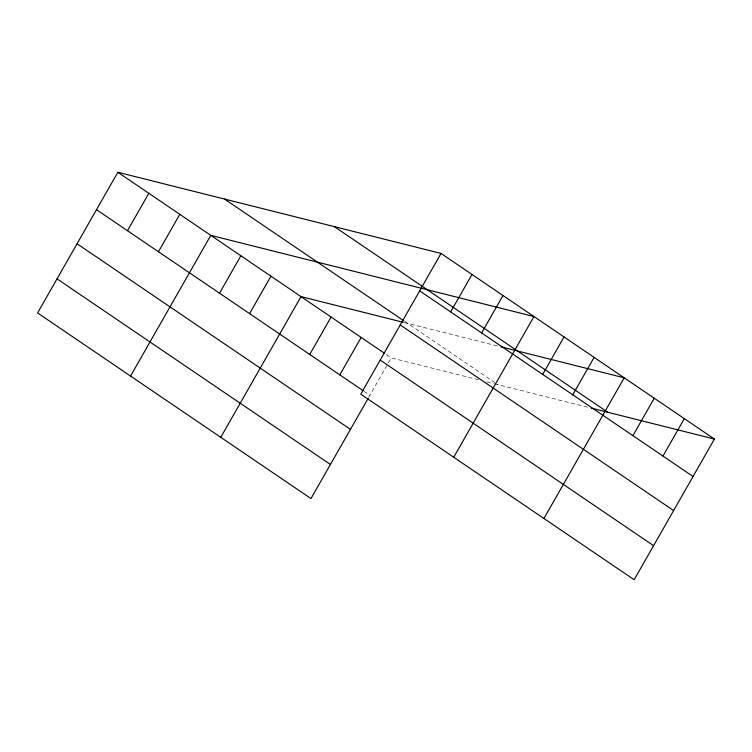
<?xml version="1.0" encoding="UTF-8"?>
<svg xmlns="http://www.w3.org/2000/svg" width="752" height="752" viewBox="0 0 752 752"><rect width="100%" height="100%" fill="white"/><g stroke="black" fill="none" stroke-linecap="round" stroke-linejoin="round"><path stroke-width="0.56" stroke-dasharray="3.76 2.82" d="M368.743 397.3L387.769 363.94M388.352 362.925L391.237 357.867L478.996 379.91M404.332 322.57L497.758 346.042M486.77 381.866L493.434 383.539M494.543 383.821L587.979 407.293M404.755 321.433L497.88 384.657M386.387 354.577L391.237 357.867M364.062 391.341L369.89 395.298"/><path stroke-width="1.13" d="M441.02 253.433L360.763 394.133L634.152 579.745L714.4 439.055L441.02 253.433L117.848 172.255L37.6 312.945L310.98 498.567L368.17 398.297M127.483 230.714L148.83 193.283M158.465 251.751L179.822 214.32M130.547 376.056L210.804 235.357L533.967 316.545L453.719 457.244M219.528 293.205L240.875 255.774M249.598 313.622L270.946 276.2M220.768 437.307L301.016 296.617L403.222 322.288M309.739 354.455L331.087 317.034M339.81 374.872L361.157 337.451M450.655 311.901L472.002 274.471M481.637 332.939L502.985 295.508M542.69 374.393L564.038 336.962M572.761 394.809L594.108 357.379M543.931 518.495L624.188 377.805L501.058 346.869M632.911 435.643L654.259 398.222M662.982 456.06L684.329 418.638M591.269 408.12L714.4 439.055M334.377 226.643L607.757 412.265M419.672 290.864L693.053 476.486M224.5 199.045L403.786 320.775M400.233 324.949L673.613 510.561M117.848 172.255L384.441 353.252M380.202 360.058L653.582 545.67M96.5 209.676L363.094 390.683M77.061 243.761L350.451 429.373M57.039 278.87L330.419 464.482"/></g></svg>
